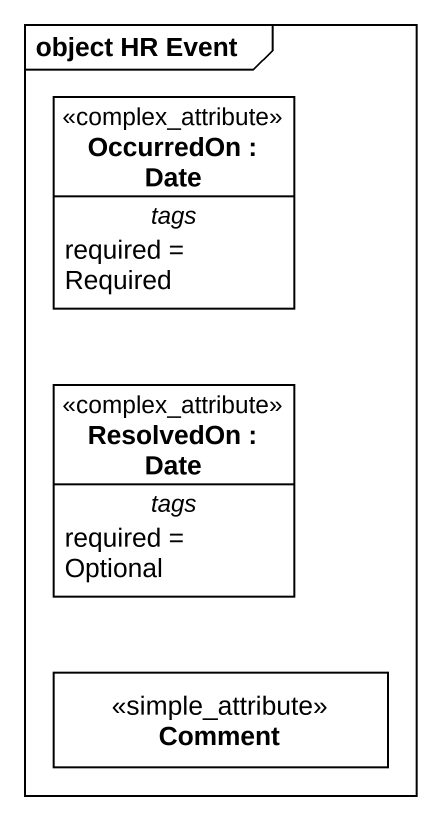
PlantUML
@startuml
mainframe object HR Event
rectangle "OccurredOn : Date" as OccurredOn <<complex_attribute>>
rectangle "ResolvedOn : Date" as ResolvedOn <<complex_attribute>>
rectangle Comment <<simple_attribute>>
@enduml
